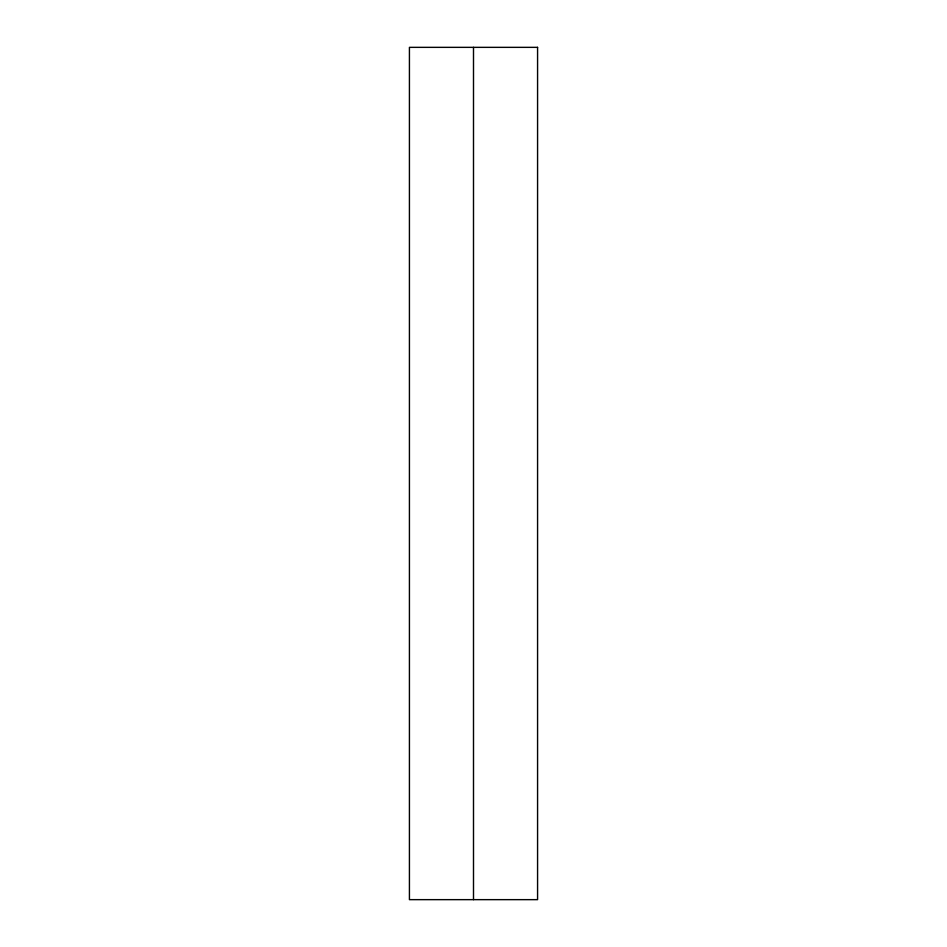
<?xml version="1.0" encoding="UTF-8"?>
<svg xmlns="http://www.w3.org/2000/svg" width="947" height="947" viewBox="0 0 947 947"><rect width="100%" height="100%" fill="white"/><g stroke="black" fill="none" stroke-linecap="round" stroke-linejoin="round"><path stroke-width="1.42" d="M473.5 47.35L473.5 899.65M537.576 47.35L409.424 47.35L409.424 899.65L537.576 899.65L537.576 47.35"/></g></svg>
